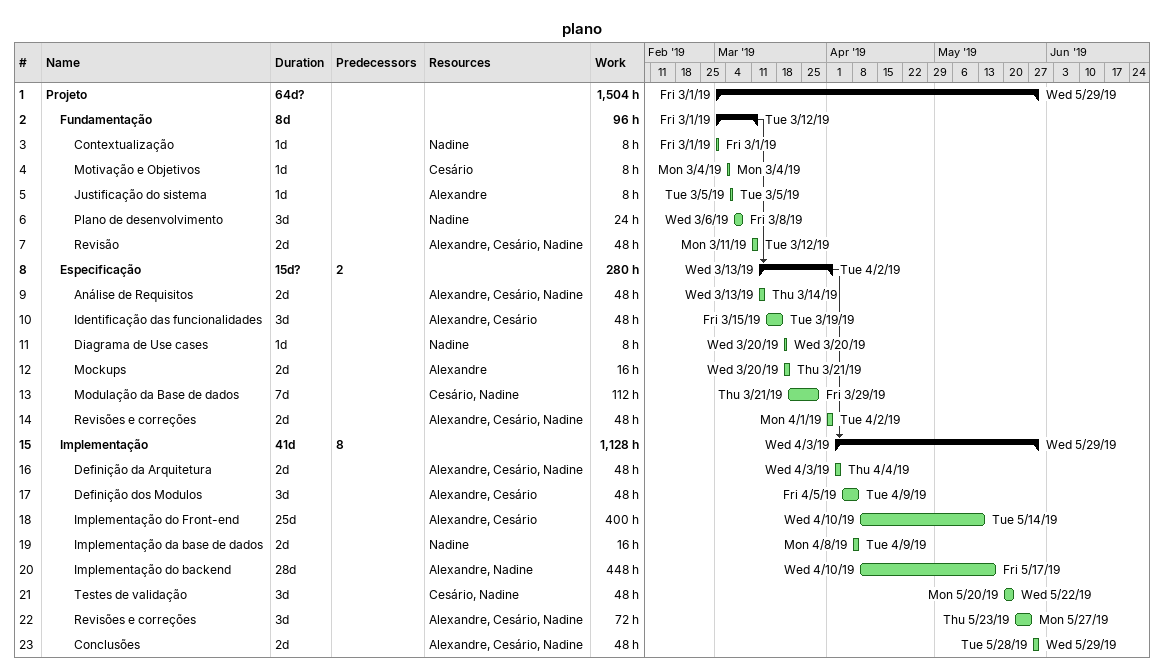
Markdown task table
plano

| ID | Level | Task | Duration | Start | Finish | Predecessors | Resources | Work (h) |
|---|---|---|---|---|---|---|---|---|
| 1 | 1 | **Projeto** | 64d? | 2019-03-01 | 2019-05-29 |  |  | 1504 |
| 2 | 2 | **Fundamentação** | 8d | 2019-03-01 | 2019-03-12 |  |  | 96 |
| 3 | 3 | Contextualização | 1d | 2019-03-01 | 2019-03-01 |  | Nadine | 8 |
| 4 | 3 | Motivação e Objetivos | 1d | 2019-03-04 | 2019-03-04 |  | Cesário | 8 |
| 5 | 3 | Justificação do sistema | 1d | 2019-03-05 | 2019-03-05 |  | Alexandre | 8 |
| 6 | 3 | Plano de desenvolvimento | 3d | 2019-03-06 | 2019-03-08 |  | Nadine | 24 |
| 7 | 3 | Revisão | 2d | 2019-03-11 | 2019-03-12 |  | Alexandre, Cesário, Nadine | 48 |
| 8 | 2 | **Especificação** | 15d? | 2019-03-13 | 2019-04-02 | 2 |  | 280 |
| 9 | 3 | Análise de Requisitos | 2d | 2019-03-13 | 2019-03-14 |  | Alexandre, Cesário, Nadine | 48 |
| 10 | 3 | Identificação das funcionalidades | 3d | 2019-03-15 | 2019-03-19 |  | Alexandre, Cesário | 48 |
| 11 | 3 | Diagrama de Use cases | 1d | 2019-03-20 | 2019-03-20 |  | Nadine | 8 |
| 12 | 3 | Mockups | 2d | 2019-03-20 | 2019-03-21 |  | Alexandre | 16 |
| 13 | 3 | Modulação da Base de dados | 7d | 2019-03-21 | 2019-03-29 |  | Cesário, Nadine | 112 |
| 14 | 3 | Revisões e correções | 2d | 2019-04-01 | 2019-04-02 |  | Alexandre, Cesário, Nadine | 48 |
| 15 | 2 | **Implementação** | 41d | 2019-04-03 | 2019-05-29 | 8 |  | 1128 |
| 16 | 3 | Definição da Arquitetura | 2d | 2019-04-03 | 2019-04-04 |  | Alexandre, Cesário, Nadine | 48 |
| 17 | 3 | Definição dos Modulos | 3d | 2019-04-05 | 2019-04-09 |  | Alexandre, Cesário | 48 |
| 18 | 3 | Implementação do Front-end | 25d | 2019-04-10 | 2019-05-14 |  | Alexandre, Cesário | 400 |
| 19 | 3 | Implementação da base de dados | 2d | 2019-04-08 | 2019-04-09 |  | Nadine | 16 |
| 20 | 3 | Implementação do backend | 28d | 2019-04-10 | 2019-05-17 |  | Alexandre, Nadine | 448 |
| 21 | 3 | Testes de validação | 3d | 2019-05-20 | 2019-05-22 |  | Cesário, Nadine | 48 |
| 22 | 3 | Revisões e correções | 3d | 2019-05-23 | 2019-05-27 |  | Alexandre, Cesário, Nadine | 72 |
| 23 | 3 | Conclusões | 2d | 2019-05-28 | 2019-05-29 |  | Alexandre, Cesário, Nadine | 48 |
